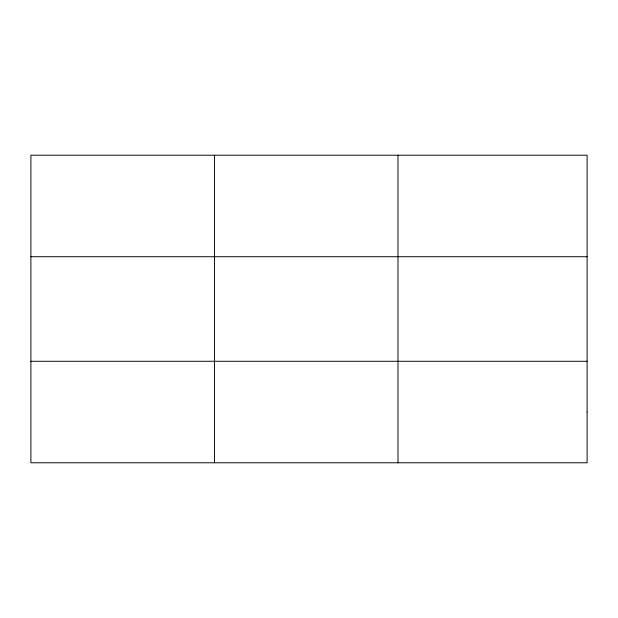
<?xml version="1.0" encoding="UTF-8"?>
<svg xmlns="http://www.w3.org/2000/svg" width="618" height="618" viewBox="0 0 618 618"><rect width="100%" height="100%" fill="white"/><g stroke="black" fill="none" stroke-linecap="round" stroke-linejoin="round"><path stroke-width="0.93" d="M214.446 155.218L214.446 462.782M397.992 155.218L397.992 462.782M30.9 256.717L587.1 256.717M30.9 361.283L587.1 361.283M587.1 412.028L587.1 462.782L30.9 462.782L30.9 155.218L587.1 155.218L587.1 412.028"/></g></svg>
